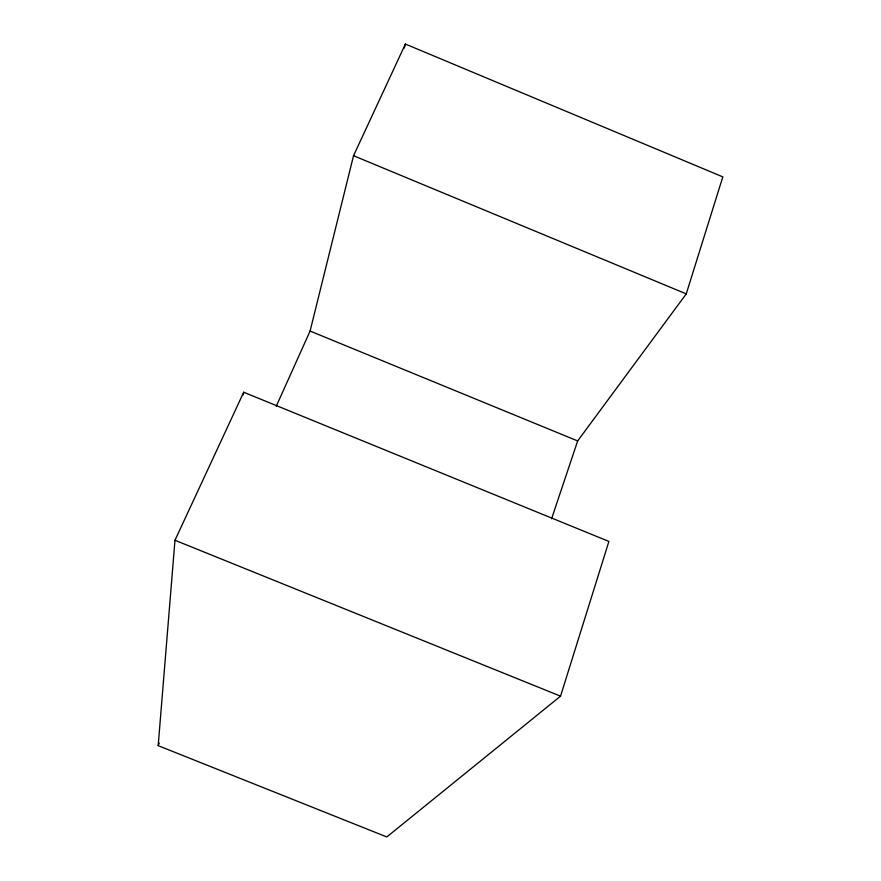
<?xml version="1.0" encoding="UTF-8"?>
<svg xmlns="http://www.w3.org/2000/svg" width="881" height="881" viewBox="0 0 881 881"><rect width="100%" height="100%" fill="white"/><g stroke="black" fill="none" stroke-linecap="round" stroke-linejoin="round"><path stroke-width="1.32" d="M158.184 745.656L174.978 540.262L243.707 392.243L608.903 541.441L560.547 696.166L386.803 836.95L158.184 745.656L159.285 743.146M243.255 394.952L243.707 392.243M276.227 406.295L310.09 331.058L353.534 155.717L405.392 44.05L722.816 176.872L686.255 293.88L577.661 440.94L551.583 518.766M404.313 48.026L405.392 44.05M174.978 540.262L560.547 696.166M310.09 331.058L577.661 440.94M353.534 155.717L686.255 293.88"/></g></svg>
